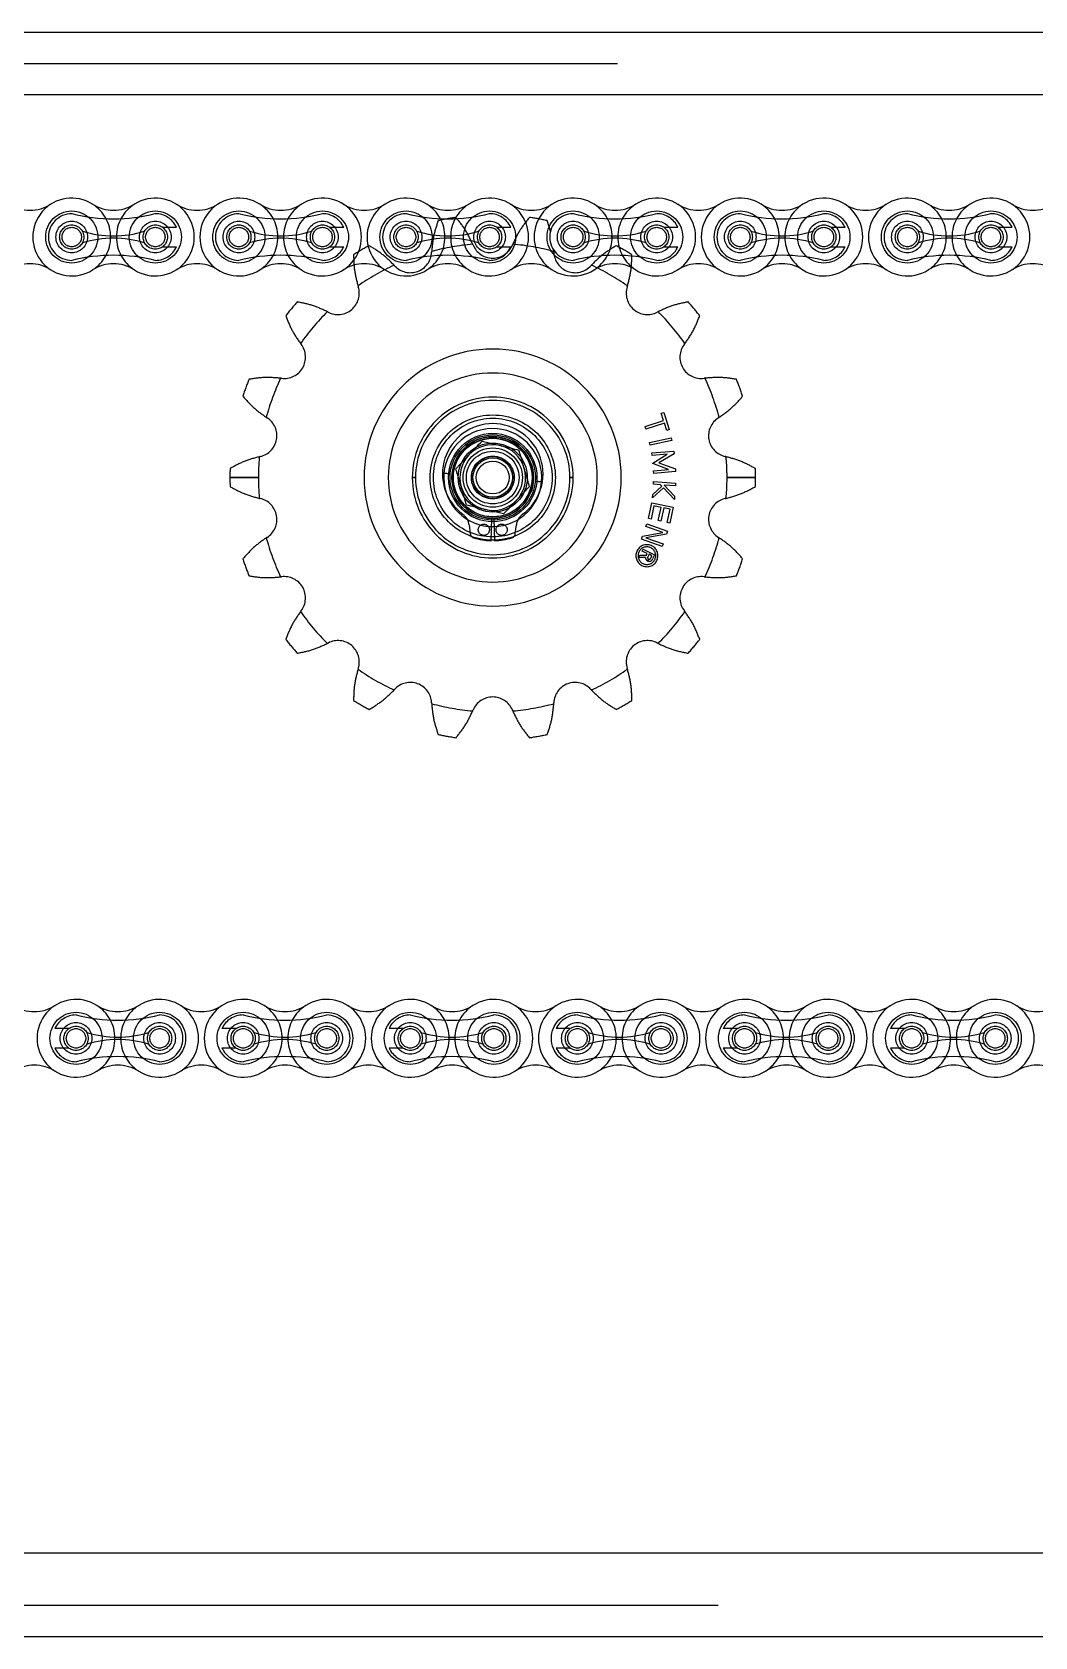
# Model space of a CAD drawing. Header units: metres. Extents: x 0 to 63075, y 0 to 44550.
# Drawn here: x 37321.2 to 37473.6, y 35022.3 to 35266.3 of the extents above; entities that cross this region are included whole.
import ezdxf

# ---------------------------------------------------------------- set-up
doc = ezdxf.new("R2010")
doc.units = ezdxf.units.M
doc.header["$LTSCALE"] = 75
doc.linetypes.add('HIDDEN2', pattern=[4.7625, 3.175, -1.5875])
for name, color, linetype in [('SDM', 7, 'Continuous'), ('SL4', 4, 'Continuous'), ('ST1', 7, 'HIDDEN2')]:
    doc.layers.add(name, color=color, linetype=linetype)

# ---------------------------------------------------------------- blocks, each defined once
blk = doc.blocks.new('A$Cf5e9a517')
at = {"layer": 'SL4'}
for p, q in [((1009.76, 1700.35), (2334.74, 1700.35)), ((2334.74, 1690.83), (1009.76, 1690.83)), ((1227.29, 1638.16), (1230.09, 1637.48)), ((1223.31, 1633.97), (1225.3, 1636.07)), ((1234.53, 1631.27), (1232.54, 1629.17)), ((1230.55, 1627.08), (1227.75, 1627.76)), ((1057.26, 1469.11), (2287.24, 1469.11)), ((2060.75, 1456.35), (1057.26, 1456.35))]:
    blk.add_line(p, q, dxfattribs=at)
for radius in [6, 3, 2.5]:
    blk.add_circle((1228.92, 1632.62), radius, dxfattribs=at)
for start, end in [(76.4384, 136.4384), (16.4384, 76.4384), (136.4384, 196.4384), (316.4384, 16.4384), (196.4384, 256.4384), (256.4384, 316.4384)]:
    blk.add_arc((1228.92, 1632.62), 5, start, end, dxfattribs=at)
for points, knots in [([(1225.3, 1636.07), (1225.34, 1636.12), (1226.02, 1636.82), (1226.67, 1637.51), (1227.29, 1638.16)], [0, 0, 0, 0, 0.070201, 1, 1, 1, 1]), ([(1230.09, 1637.48), (1230.16, 1637.46), (1231.11, 1637.24), (1232.04, 1637.01), (1232.9, 1636.8)], [0, 0, 0, 0, 0.070201, 1, 1, 1, 1]), ([(1233.72, 1634.03), (1233.64, 1634.29), (1233.36, 1635.22), (1233.1, 1636.14), (1232.9, 1636.8)], [0, 0, 0, 0, 0.268634, 1, 1, 1, 1]), ([(1224.12, 1631.21), (1224.05, 1631.46), (1223.77, 1632.39), (1223.5, 1633.31), (1223.31, 1633.97)], [0, 0, 0, 0, 0.268634, 1, 1, 1, 1]), ([(1234.53, 1631.27), (1234.46, 1631.5), (1234.2, 1632.4), (1233.92, 1633.34), (1233.72, 1634.03)], [0, 0, 0, 0, 0.257551, 1, 1, 1, 1]), ([(1224.94, 1628.44), (1224.87, 1628.67), (1224.61, 1629.57), (1224.33, 1630.51), (1224.12, 1631.21)], [0, 0, 0, 0, 0.257551, 1, 1, 1, 1]), ([(1227.75, 1627.76), (1227.68, 1627.78), (1226.73, 1628), (1225.8, 1628.23), (1224.94, 1628.44)], [0, 0, 0, 0, 0.070201, 1, 1, 1, 1]), ([(1232.54, 1629.17), (1232.5, 1629.12), (1231.82, 1628.42), (1231.17, 1627.73), (1230.55, 1627.08)], [0, 0, 0, 0, 0.0702006, 1, 1, 1, 1])]:
    blk.add_open_spline(points, degree=3, knots=knots, dxfattribs=at)
at = {"layer": 'ST1'}
for p, q in [((1009.76, 1695.59), (2334.74, 1695.59)), ((2334.74, 1690.83), (1009.76, 1690.83)), ((1237.73, 1669.91), (1237.2, 1671.69)), ((1178.74, 1670.67), (1180.87, 1670.67)), ((1204.14, 1670.67), (1206.27, 1670.67)), ((1229.54, 1670.67), (1231.67, 1670.67)), ((1254.94, 1670.67), (1257.07, 1670.67)), ((1280.34, 1670.67), (1282.47, 1670.67)), ((1305.74, 1670.67), (1307.87, 1670.67)), ((1178.74, 1667.71), (1180.87, 1667.71)), ((1204.14, 1667.71), (1206.27, 1667.71)), ((1229.54, 1667.71), (1231.67, 1667.71)), ((1238.2, 1667), (1238.14, 1667.38)), ((1254.94, 1667.71), (1257.07, 1667.71)), ((1280.34, 1667.71), (1282.47, 1667.71)), ((1305.74, 1667.71), (1307.87, 1667.71)), ((1254.52, 1642.39), (1254.91, 1642.52)), ((1254.88, 1641.28), (1254.52, 1642.39)), ((1254.91, 1642.52), (1255.75, 1639.92)), ((1252.09, 1640.37), (1254.88, 1641.28)), ((1252.21, 1639.99), (1252.09, 1640.37)), ((1255, 1640.9), (1252.21, 1639.99)), ((1255.36, 1639.79), (1255, 1640.9)), ((1255.75, 1639.92), (1255.36, 1639.79)), ((1252.77, 1637.94), (1256.04, 1638.64)), ((1252.85, 1637.54), (1252.77, 1637.94)), ((1256.12, 1638.24), (1252.85, 1637.54)), ((1256.04, 1638.64), (1256.12, 1638.24)), ((1253.11, 1636.36), (1256.45, 1636.65)), ((1253.15, 1635.96), (1253.11, 1636.36)), ((1255.41, 1636.16), (1253.15, 1635.96)), ((1253.25, 1634.82), (1255.41, 1636.16)), ((1253.25, 1634.77), (1253.25, 1634.82)), ((1256.48, 1636.25), (1254.14, 1634.87)), ((1254.14, 1634.87), (1256.69, 1633.93)), ((1256.45, 1636.65), (1256.48, 1636.25)), ((1193.31, 1632.62), (1188.98, 1632.62)), ((1188.98, 1632.62), (1193.31, 1632.62)), ((1188.98, 1632.62), (1193.31, 1632.62)), ((1193.31, 1632.62), (1188.98, 1632.62)), ((1216.71, 1632.62), (1217.19, 1632.62)), ((1217.19, 1632.62), (1216.71, 1632.62)), ((1217.19, 1632.62), (1216.71, 1632.62)), ((1216.71, 1632.62), (1217.19, 1632.62)), ((1222.47, 1633.18), (1221.5, 1633.27)), ((1221.5, 1633.27), (1222.47, 1633.18)), ((1221.5, 1633.27), (1222.47, 1633.18)), ((1222.47, 1633.18), (1221.5, 1633.27)), ((1240.65, 1632.62), (1241.14, 1632.62)), ((1241.14, 1632.62), (1240.65, 1632.62)), ((1241.14, 1632.62), (1240.65, 1632.62)), ((1240.65, 1632.62), (1241.14, 1632.62)), ((1255.62, 1633.84), (1253.25, 1634.77)), ((1253.36, 1633.64), (1255.62, 1633.84)), ((1253.39, 1633.24), (1253.36, 1633.64)), ((1256.72, 1633.54), (1253.39, 1633.24)), ((1256.69, 1633.93), (1256.72, 1633.54)), ((1268.86, 1632.62), (1264.53, 1632.62)), ((1264.53, 1632.62), (1268.86, 1632.62)), ((1264.53, 1632.62), (1268.86, 1632.62)), ((1268.86, 1632.62), (1264.53, 1632.62)), ((1236.34, 1631.97), (1235.37, 1632.06)), ((1235.37, 1632.06), (1236.34, 1631.97)), ((1235.37, 1632.06), (1236.34, 1631.97)), ((1236.34, 1631.97), (1235.37, 1632.06)), ((1254.86, 1631.07), (1253.19, 1629.55)), ((1253.19, 1629.55), (1253.23, 1630.05)), ((1253.23, 1630.05), (1254.63, 1631.32)), ((1253.34, 1631.6), (1253.37, 1632)), ((1254.44, 1631.52), (1253.34, 1631.6)), ((1253.37, 1632), (1256.71, 1631.75)), ((1254.63, 1631.32), (1254.44, 1631.52)), ((1256.52, 1629.3), (1254.86, 1631.07)), ((1254.98, 1631.48), (1256.56, 1629.8)), ((1256.68, 1631.35), (1254.98, 1631.48)), ((1256.71, 1631.75), (1256.68, 1631.35)), ((1252.58, 1626.4), (1253.08, 1628.8)), ((1253.4, 1628.33), (1252.98, 1626.31)), ((1253.08, 1628.8), (1256.36, 1628.12)), ((1254.5, 1628.09), (1253.4, 1628.33)), ((1254.08, 1626.08), (1254.5, 1628.09)), ((1254.9, 1628.01), (1254.48, 1626)), ((1255.87, 1627.81), (1254.9, 1628.01)), ((1255.45, 1625.79), (1255.87, 1627.81)), ((1256.36, 1628.12), (1255.85, 1625.71)), ((1256.56, 1629.8), (1256.52, 1629.3)), ((1225.32, 1625.42), (1225.5, 1624.09)), ((1228.67, 1623.02), (1228.76, 1626.42)), ((1229.08, 1626.42), (1229.17, 1623.02)), ((1232.34, 1624.09), (1232.52, 1625.42)), ((1252.21, 1625.2), (1252.35, 1625.58)), ((1254.75, 1624.29), (1252.21, 1625.2)), ((1252.35, 1625.58), (1255.5, 1624.45)), ((1252.98, 1626.31), (1252.58, 1626.4)), ((1254.48, 1626), (1254.08, 1626.08)), ((1255.85, 1625.71), (1255.45, 1625.79)), ((1251.52, 1623.26), (1251.67, 1623.69)), ((1254.67, 1622.14), (1251.52, 1623.26)), ((1251.67, 1623.69), (1254.75, 1624.29)), ((1255.34, 1624.01), (1252.2, 1623.45)), ((1252.2, 1623.45), (1254.81, 1622.52)), ((1255.5, 1624.45), (1255.34, 1624.01)), ((1251.12, 1620.45), (1251.29, 1620.81)), ((1252.15, 1620.47), (1251.12, 1620.45)), ((1251.29, 1620.81), (1252.27, 1620.83)), ((1251.62, 1621.43), (1251.76, 1621.73)), ((1252.38, 1621.07), (1251.62, 1621.43)), ((1251.76, 1621.73), (1253.53, 1620.89)), ((1252.27, 1620.83), (1252.38, 1621.07)), ((1252.6, 1620.23), (1252.46, 1619.94)), ((1252.47, 1619.94), (1252.6, 1620.22)), ((1252.67, 1620.95), (1252.48, 1620.55)), ((1253.12, 1620.74), (1252.67, 1620.95)), ((1252.93, 1620.35), (1253.12, 1620.74)), ((1253.53, 1620.89), (1253.22, 1620.24)), ((1254.81, 1622.52), (1254.67, 1622.14)), ((1164.48, 1548.83), (1162.36, 1548.83)), ((1189.88, 1548.83), (1187.76, 1548.83)), ((1215.28, 1548.83), (1213.16, 1548.83)), ((1240.68, 1548.83), (1238.56, 1548.83)), ((1266.08, 1548.83), (1263.96, 1548.83)), ((1291.48, 1548.83), (1289.36, 1548.83)), ((1164.48, 1545.88), (1162.36, 1545.88)), ((1189.88, 1545.88), (1187.76, 1545.88)), ((1215.28, 1545.88), (1213.16, 1545.88)), ((1240.68, 1545.88), (1238.56, 1545.88)), ((1266.08, 1545.88), (1263.96, 1545.88)), ((1291.48, 1545.88), (1289.36, 1545.88)), ((1009.76, 1469.11), (2334.74, 1469.11)), ((2334.74, 1461.11), (1009.76, 1461.11))]:
    blk.add_line(p, q, dxfattribs=at)
for centre, radius in [((1164.94, 1669.19), 3.96), ((1164.94, 1669.19), 2.4), ((1177.64, 1669.19), 3.96), ((1177.64, 1669.19), 2.4), ((1190.34, 1669.19), 3.96), ((1190.34, 1669.19), 2.4), ((1203.04, 1669.19), 3.96), ((1203.04, 1669.19), 2.4), ((1215.74, 1669.19), 3.96), ((1215.74, 1669.19), 2.4), ((1228.44, 1669.19), 3.96), ((1228.44, 1669.19), 2.4), ((1241.14, 1669.19), 3.96), ((1241.14, 1669.19), 2.4), ((1253.84, 1669.19), 3.96), ((1253.84, 1669.19), 2.4), ((1266.54, 1669.19), 3.96), ((1266.54, 1669.19), 2.4), ((1279.24, 1669.19), 3.96), ((1279.24, 1669.19), 2.4), ((1291.94, 1669.19), 3.96), ((1291.94, 1669.19), 2.4), ((1304.64, 1669.19), 3.96), ((1304.64, 1669.19), 2.4), ((1164.94, 1669.19), 1.84), ((1164.94, 1669.19), 1.48), ((1177.64, 1669.19), 1.84), ((1177.64, 1669.19), 1.48), ((1190.34, 1669.19), 1.84), ((1190.34, 1669.19), 1.48), ((1203.04, 1669.19), 1.84), ((1203.04, 1669.19), 1.48), ((1215.74, 1669.19), 1.84), ((1215.74, 1669.19), 1.48), ((1228.44, 1669.19), 1.84), ((1228.44, 1669.19), 1.48), ((1241.14, 1669.19), 1.84), ((1241.14, 1669.19), 1.48), ((1253.84, 1669.19), 1.84), ((1253.84, 1669.19), 1.48), ((1266.54, 1669.19), 1.84), ((1266.54, 1669.19), 1.48), ((1279.24, 1669.19), 1.84), ((1279.24, 1669.19), 1.48), ((1291.94, 1669.19), 1.84), ((1291.94, 1669.19), 1.48), ((1304.64, 1669.19), 1.84), ((1304.64, 1669.19), 1.48), ((1228.92, 1632.62), 9.52), ((1228.92, 1632.62), 9.02), ((1228.92, 1632.62), 6.72), ((1228.92, 1632.62), 6.72), ((1228.92, 1632.62), 6.48), ((1228.92, 1632.62), 6.2), ((1228.92, 1632.62), 5.97), ((1228.92, 1632.62), 5.25), ((1228.92, 1632.62), 5.25), ((1228.92, 1632.62), 4.5), ((1228.92, 1632.62), 4), ((1228.92, 1632.62), 3.25), ((1228.92, 1632.62), 3.25), ((1228.92, 1632.62), 3.2), ((1227.57, 1624.68), 0.85), ((1230.27, 1624.68), 0.85), ((1165.59, 1547.36), 3.96), ((1165.59, 1547.36), 2.4), ((1178.29, 1547.36), 3.96), ((1178.29, 1547.36), 2.4), ((1190.99, 1547.36), 3.96), ((1190.99, 1547.36), 2.4), ((1203.69, 1547.36), 3.96), ((1203.69, 1547.36), 2.4), ((1216.39, 1547.36), 3.96), ((1216.39, 1547.36), 2.4), ((1229.09, 1547.36), 3.96), ((1229.09, 1547.36), 2.4), ((1241.79, 1547.36), 3.96), ((1241.79, 1547.36), 2.4), ((1254.49, 1547.36), 3.96), ((1254.49, 1547.36), 2.4), ((1267.19, 1547.36), 3.96), ((1267.19, 1547.36), 2.4), ((1279.89, 1547.36), 3.96), ((1279.89, 1547.36), 2.4), ((1292.59, 1547.36), 3.96), ((1292.59, 1547.36), 2.4), ((1305.29, 1547.36), 3.96), ((1305.29, 1547.36), 2.4), ((1165.59, 1547.36), 1.84), ((1165.59, 1547.36), 1.48), ((1178.29, 1547.36), 1.84), ((1178.29, 1547.36), 1.48), ((1190.99, 1547.36), 1.84), ((1190.99, 1547.36), 1.48), ((1203.69, 1547.36), 1.84), ((1203.69, 1547.36), 1.48), ((1216.39, 1547.36), 1.84), ((1216.39, 1547.36), 1.48), ((1229.09, 1547.36), 1.84), ((1229.09, 1547.36), 1.48), ((1241.79, 1547.36), 1.84), ((1241.79, 1547.36), 1.48), ((1254.49, 1547.36), 1.84), ((1254.49, 1547.36), 1.48), ((1267.19, 1547.36), 1.84), ((1267.19, 1547.36), 1.48), ((1279.89, 1547.36), 1.84), ((1279.89, 1547.36), 1.48), ((1292.59, 1547.36), 1.84), ((1292.59, 1547.36), 1.48), ((1305.29, 1547.36), 1.84), ((1305.29, 1547.36), 1.48)]:
    blk.add_circle(centre, radius, dxfattribs=at)
for centre, radius, start, end in [((1158.59, 1679.18), 5.92, 237.5667, 302.4333), ((1164.94, 1669.19), 5.92, 57.5667, 302.4333), ((1171.29, 1679.18), 5.92, 237.5667, 302.4333), ((1164.94, 1669.19), 5.92, 302.4333, 57.5667), ((1177.64, 1669.19), 5.92, 122.4333, 237.5667), ((1177.64, 1669.19), 5.92, 237.5667, 122.4333), ((1183.99, 1679.18), 5.92, 237.5667, 302.4333), ((1190.34, 1669.19), 5.92, 57.5667, 302.4333), ((1196.69, 1679.18), 5.92, 237.5667, 302.4333), ((1190.34, 1669.19), 5.92, 302.4333, 57.5667), ((1203.04, 1669.19), 5.92, 122.4333, 237.5667), ((1203.04, 1669.19), 5.92, 237.5667, 122.4333), ((1209.39, 1679.18), 5.92, 237.5667, 302.4333), ((1215.74, 1669.19), 5.92, 57.5667, 302.4333), ((1222.09, 1679.18), 5.92, 237.5667, 302.4333), ((1215.74, 1669.19), 5.92, 302.4333, 57.5667), ((1228.44, 1669.19), 5.92, 122.4333, 237.5667), ((1228.44, 1669.19), 5.92, 237.5667, 122.4333), ((1234.79, 1679.18), 5.92, 237.5667, 302.4333), ((1241.14, 1669.19), 5.92, 57.5667, 302.4333), ((1247.49, 1679.18), 5.92, 237.5667, 302.4333), ((1241.14, 1669.19), 5.92, 302.4333, 57.5667), ((1253.84, 1669.19), 5.92, 122.4333, 237.5667), ((1253.84, 1669.19), 5.92, 237.5667, 122.4333), ((1260.19, 1679.18), 5.92, 237.5667, 302.4333), ((1266.54, 1669.19), 5.92, 57.5667, 302.4333), ((1272.89, 1679.18), 5.92, 237.5667, 302.4333), ((1266.54, 1669.19), 5.92, 302.4333, 57.5667), ((1279.24, 1669.19), 5.92, 122.4333, 237.5667), ((1279.24, 1669.19), 5.92, 237.5667, 122.4333), ((1285.59, 1679.18), 5.92, 237.5667, 302.4333), ((1291.94, 1669.19), 5.92, 57.5667, 302.4333), ((1298.29, 1679.18), 5.92, 237.5667, 302.4333), ((1291.94, 1669.19), 5.92, 302.4333, 57.5667), ((1304.64, 1669.19), 5.92, 122.4333, 237.5667), ((1304.64, 1669.19), 5.92, 237.5667, 122.4333), ((1310.99, 1679.18), 5.92, 237.5667, 302.4333), ((1164.94, 1669.19), 3.55, 90, 270), ((1171.29, 1698.29), 26.32, 256.0401, 283.9599), ((1177.64, 1669.19), 3.55, 24.5534, 90), ((1190.34, 1669.19), 3.55, 90, 270), ((1196.69, 1698.29), 26.32, 256.0401, 283.9599), ((1203.04, 1669.19), 3.55, 24.5534, 90), ((1215.74, 1669.19), 3.55, 90, 270), ((1222.09, 1698.29), 26.32, 256.0401, 283.9599), ((1228.92, 1632.62), 39.94, 98.032, 101.968), ((1228.44, 1669.19), 3.55, 24.5534, 90), ((1228.92, 1632.62), 39.94, 78.032, 81.968), ((1241.14, 1669.19), 3.55, 90, 270), ((1247.49, 1698.29), 26.32, 256.0401, 283.9599), ((1253.84, 1669.19), 3.55, 24.5534, 90), ((1266.54, 1669.19), 3.55, 90, 270), ((1272.89, 1698.29), 26.32, 256.0401, 283.9599), ((1279.24, 1669.19), 3.55, 24.5534, 90), ((1291.94, 1669.19), 3.55, 90, 270), ((1298.29, 1698.29), 26.32, 256.0401, 283.9599), ((1304.64, 1669.19), 3.55, 24.5534, 90), ((1171.29, 1685.54), 16.17, 252.993, 287.007), ((1171.29, 1652.84), 16.17, 72.993, 107.007), ((1196.69, 1685.54), 16.17, 252.993, 287.007), ((1196.69, 1652.84), 16.17, 72.993, 107.007), ((1222.09, 1685.54), 16.17, 252.993, 287.007), ((1222.09, 1652.84), 16.17, 72.993, 107.007), ((1247.49, 1685.54), 16.17, 252.993, 287.007), ((1247.49, 1652.84), 16.17, 72.993, 107.007), ((1272.89, 1685.54), 16.17, 252.993, 287.007), ((1272.89, 1652.84), 16.17, 72.993, 107.007), ((1298.29, 1685.54), 16.17, 252.993, 287.007), ((1298.29, 1652.84), 16.17, 72.993, 107.007), ((1177.64, 1669.19), 3.55, 270, 335.4466), ((1203.04, 1669.19), 3.55, 270, 335.4466), ((1228.92, 1632.62), 39.94, 118.032, 121.968), ((1216.4, 1667.01), 3.24, 222.5, 357.5), ((1228.92, 1632.62), 35.61, 94.9007, 105.0993), ((1228.92, 1632.62), 35.61, 94.9007, 105.0993), ((1228.92, 1632.62), 35.61, 94.9007, 105.0993), ((1228.92, 1632.62), 35.61, 94.9007, 105.0993), ((1235.01, 1666.2), 15.39, 177.0177, 177.5), ((1211.71, 1662.09), 15.39, 22.5, 22.9823), ((1228.92, 1669.22), 3.24, 202.5, 337.5), ((1228.44, 1669.19), 3.55, 270, 335.4466), ((1246.13, 1662.09), 15.39, 157.0177, 157.5), ((1228.92, 1632.62), 35.61, 74.9007, 85.0993), ((1228.92, 1632.62), 35.61, 74.9007, 85.0993), ((1228.92, 1632.62), 35.61, 74.9007, 85.0993), ((1228.92, 1632.62), 35.61, 74.9007, 85.0993), ((1222.83, 1666.2), 15.39, 2.5, 2.9823), ((1241.44, 1667.01), 3.24, 182.5, 317.5), ((1228.92, 1632.62), 39.94, 58.032, 61.968), ((1253.84, 1669.19), 3.55, 270, 335.4466), ((1279.24, 1669.19), 3.55, 270, 335.4466), ((1304.64, 1669.19), 3.55, 270, 335.4466), ((1158.59, 1659.2), 5.92, 57.5667, 122.4333), ((1171.29, 1640.09), 26.32, 76.0401, 103.9599), ((1171.29, 1659.2), 5.92, 57.5667, 122.4333), ((1183.99, 1659.2), 5.92, 57.5667, 122.4333), ((1196.69, 1640.09), 26.32, 76.0401, 103.9599), ((1196.69, 1659.2), 5.92, 57.5667, 122.4333), ((1209.39, 1659.2), 5.92, 57.5667, 122.4333), ((1228.92, 1632.62), 35.61, 114.9007, 125.0993), ((1228.92, 1632.62), 35.61, 114.9007, 125.0993), ((1228.92, 1632.62), 35.61, 114.9007, 125.0993), ((1228.92, 1632.62), 35.61, 114.9007, 125.0993), ((1202.67, 1654.42), 15.39, 42.5, 42.9823), ((1222.09, 1640.09), 26.32, 76.0401, 103.9599), ((1222.09, 1659.2), 5.92, 57.5667, 122.4333), ((1234.79, 1659.2), 5.92, 57.5667, 122.4333), ((1247.49, 1640.09), 26.32, 76.0401, 103.9599), ((1255.17, 1654.42), 15.39, 137.0177, 137.5), ((1228.92, 1632.62), 35.61, 54.9007, 65.0993), ((1228.92, 1632.62), 35.61, 54.9007, 65.0993), ((1228.92, 1632.62), 35.61, 54.9007, 65.0993), ((1228.92, 1632.62), 35.61, 54.9007, 65.0993), ((1247.49, 1659.2), 5.92, 57.5667, 122.4333), ((1260.19, 1659.2), 5.92, 57.5667, 122.4333), ((1272.89, 1640.09), 26.32, 76.0401, 103.9599), ((1272.89, 1659.2), 5.92, 57.5667, 122.4333), ((1285.59, 1659.2), 5.92, 57.5667, 122.4333), ((1298.29, 1640.09), 26.32, 76.0401, 103.9599), ((1298.29, 1659.2), 5.92, 57.5667, 122.4333), ((1310.99, 1659.2), 5.92, 57.5667, 122.4333), ((1223.16, 1666.26), 15.39, 197.0177, 197.5), ((1234.68, 1666.26), 15.39, 342.5, 342.9823), ((1228.92, 1632.62), 39.94, 138.032, 141.968), ((1205.4, 1660.65), 3.24, 242.5, 17.5), ((1252.44, 1660.65), 3.24, 162.5, 297.5), ((1228.92, 1632.62), 39.94, 38.032, 41.968), ((1228.92, 1632.62), 35.61, 134.9007, 145.0993), ((1228.92, 1632.62), 35.61, 134.9007, 145.0993), ((1228.92, 1632.62), 35.61, 134.9007, 145.0993), ((1228.92, 1632.62), 35.61, 134.9007, 145.0993), ((1196.79, 1644.13), 15.39, 62.5, 62.9823), ((1261.05, 1644.13), 15.39, 117.0177, 117.5), ((1228.92, 1632.62), 35.61, 34.9007, 45.0993), ((1228.92, 1632.62), 35.61, 34.9007, 45.0993), ((1228.92, 1632.62), 35.61, 34.9007, 45.0993), ((1228.92, 1632.62), 35.61, 34.9007, 45.0993), ((1197.23, 1650.92), 3.24, 262.5, 37.5), ((1212, 1662.26), 15.39, 217.0177, 217.5), ((1228.92, 1632.62), 19.54, 0, 180), ((1260.61, 1650.92), 3.24, 142.5, 277.5), ((1245.84, 1662.26), 15.39, 322.5, 322.9823), ((1228.92, 1632.62), 39.94, 158.032, 161.968), ((1228.92, 1632.62), 35.61, 154.9007, 165.0993), ((1228.92, 1632.62), 35.61, 154.9007, 165.0993), ((1228.92, 1632.62), 35.61, 154.9007, 165.0993), ((1228.92, 1632.62), 35.61, 154.9007, 165.0993), ((1194.79, 1632.45), 15.39, 82.5, 82.9823), ((1228.92, 1632.62), 15.88, 0, 180), ((1263.05, 1632.45), 15.39, 97.0177, 97.5), ((1228.92, 1632.62), 35.61, 14.9007, 25.0993), ((1228.92, 1632.62), 35.61, 14.9007, 25.0993), ((1228.92, 1632.62), 35.61, 14.9007, 25.0993), ((1228.92, 1632.62), 35.61, 14.9007, 25.0993), ((1228.92, 1632.62), 39.94, 18.032, 21.968), ((1228.92, 1632.62), 12.22, 0, 180), ((1228.92, 1632.62), 11.73, 0, 180), ((1228.92, 1632.62), 11.73, 0, 180), ((1228.92, 1632.62), 11.73, 0, 180), ((1228.92, 1632.62), 11.73, 0, 180), ((1192.88, 1638.98), 3.24, 282.5, 57.5), ((1202.89, 1654.69), 15.39, 237.0177, 237.5), ((1228.92, 1633.18), 7.64, 306.5065, 233.4935), ((1228.92, 1632.62), 7.45, 355, 175), ((1228.92, 1632.62), 7.45, 355, 175), ((1228.92, 1632.62), 7.45, 355, 175), ((1228.92, 1632.62), 7.45, 355, 175), ((1264.96, 1638.98), 3.24, 122.5, 257.5), ((1254.95, 1654.69), 15.39, 302.5, 302.9823), ((1228.92, 1632.62), 6.2, 271.4922, 268.5078), ((1228.92, 1632.62), 35.61, 174.9007, 180), ((1228.92, 1632.62), 35.61, 174.9007, 180), ((1228.92, 1632.62), 35.61, 174.9007, 180), ((1228.92, 1632.62), 35.61, 174.9007, 180), ((1196.91, 1620.79), 15.39, 102.5, 102.9823), ((1260.93, 1620.79), 15.39, 77.0177, 77.5), ((1228.92, 1632.62), 35.61, 0, 5.0993), ((1228.92, 1632.62), 35.61, 0, 5.0993), ((1228.92, 1632.62), 35.61, 0, 5.0993), ((1228.92, 1632.62), 35.61, 0, 5.0993), ((1228.92, 1632.62), 39.94, 178.032, 180), ((1228.92, 1632.62), 39.94, 180, 181.968), ((1228.92, 1632.62), 35.61, 180, 185.0993), ((1228.92, 1632.62), 35.61, 180, 185.0993), ((1228.92, 1632.62), 35.61, 180, 185.0993), ((1228.92, 1632.62), 35.61, 180, 185.0993), ((1228.92, 1632.62), 19.54, 180, 0), ((1228.92, 1632.62), 15.88, 180, 0), ((1228.92, 1632.62), 12.22, 180, 0), ((1228.92, 1632.62), 11.73, 180, 0), ((1228.92, 1632.62), 11.73, 180, 0), ((1228.92, 1632.62), 11.73, 180, 0), ((1228.92, 1632.62), 11.73, 180, 0), ((1228.92, 1632.62), 7.45, 175, 355), ((1228.92, 1632.62), 7.45, 175, 355), ((1228.92, 1632.62), 7.45, 175, 355), ((1228.92, 1632.62), 7.45, 175, 355), ((1228.92, 1632.62), 35.61, 354.9007, 0), ((1228.92, 1632.62), 35.61, 354.9007, 0), ((1228.92, 1632.62), 35.61, 354.9007, 0), ((1228.92, 1632.62), 35.61, 354.9007, 0), ((1228.92, 1632.62), 39.94, 0, 1.968), ((1228.92, 1632.62), 39.94, 358.032, 0), ((1196.91, 1644.45), 15.39, 257.0177, 257.5), ((1192.88, 1626.26), 3.24, 302.5, 77.5), ((1264.96, 1626.26), 3.24, 102.5, 237.5), ((1260.93, 1644.45), 15.39, 282.5, 282.9823), ((1222.95, 1625.11), 2.4, 7.5, 53.4935), ((1234.89, 1625.11), 2.4, 126.5065, 172.5), ((1202.89, 1610.55), 15.39, 122.5, 122.9823), ((1228.92, 1632.62), 35.61, 194.9007, 205.0993), ((1228.92, 1632.62), 35.61, 194.9007, 205.0993), ((1228.92, 1632.62), 35.61, 194.9007, 205.0993), ((1228.92, 1632.62), 35.61, 194.9007, 205.0993), ((1226.24, 1624.18), 0.75, 187.5, 252.3902), ((1228.92, 1632.62), 9.6, 252.3902, 268.5078), ((1228.92, 1632.62), 9.6, 271.4922, 287.6098), ((1231.6, 1624.18), 0.75, 287.6098, 352.5), ((1228.92, 1632.62), 35.61, 334.9007, 345.0993), ((1228.92, 1632.62), 35.61, 334.9007, 345.0993), ((1228.92, 1632.62), 35.61, 334.9007, 345.0993), ((1228.92, 1632.62), 35.61, 334.9007, 345.0993), ((1254.95, 1610.55), 15.39, 57.0177, 57.5), ((1228.92, 1632.62), 39.94, 198.032, 201.968), ((1252.35, 1620.74), 1.67, 90, 270), ((1252.35, 1620.74), 1.34, 90, 270), ((1252.7, 1620.44), 0.558, 177.3805, 244.2298), ((1252.35, 1620.74), 1.67, 270, 90), ((1252.35, 1620.74), 1.34, 270, 90), ((1252.7, 1620.44), 0.245, 154.6955, 243.6423), ((1252.7, 1620.44), 0.558, 245.1257, 338.0745), ((1252.7, 1620.44), 0.245, 245.6968, 336.0266), ((1228.92, 1632.62), 39.94, 338.032, 341.968), ((1194.79, 1632.79), 15.39, 277.0177, 277.5), ((1197.23, 1614.32), 3.24, 322.5, 97.5), ((1260.61, 1614.32), 3.24, 82.5, 217.5), ((1263.05, 1632.79), 15.39, 262.5, 262.9823), ((1212, 1602.98), 15.39, 142.5, 142.9823), ((1228.92, 1632.62), 35.61, 214.9007, 225.0993), ((1228.92, 1632.62), 35.61, 214.9007, 225.0993), ((1228.92, 1632.62), 35.61, 214.9007, 225.0993), ((1228.92, 1632.62), 35.61, 214.9007, 225.0993), ((1228.92, 1632.62), 35.61, 314.9007, 325.0993), ((1228.92, 1632.62), 35.61, 314.9007, 325.0993), ((1228.92, 1632.62), 35.61, 314.9007, 325.0993), ((1228.92, 1632.62), 35.61, 314.9007, 325.0993), ((1245.84, 1602.98), 15.39, 37.0177, 37.5), ((1228.92, 1632.62), 39.94, 218.032, 221.968), ((1228.92, 1632.62), 39.94, 318.032, 321.968), ((1196.79, 1621.11), 15.39, 297.0177, 297.5), ((1205.4, 1604.59), 3.24, 342.5, 117.5), ((1252.44, 1604.59), 3.24, 62.5, 197.5), ((1261.05, 1621.11), 15.39, 242.5, 242.9823), ((1223.16, 1598.98), 15.39, 162.5, 162.9823), ((1228.92, 1632.62), 35.61, 234.9007, 245.0993), ((1228.92, 1632.62), 35.61, 234.9007, 245.0993), ((1228.92, 1632.62), 35.61, 234.9007, 245.0993), ((1228.92, 1632.62), 35.61, 234.9007, 245.0993), ((1228.92, 1632.62), 35.61, 294.9007, 305.0993), ((1228.92, 1632.62), 35.61, 294.9007, 305.0993), ((1228.92, 1632.62), 35.61, 294.9007, 305.0993), ((1228.92, 1632.62), 35.61, 294.9007, 305.0993), ((1234.68, 1598.98), 15.39, 17.0177, 17.5), ((1216.4, 1598.23), 3.24, 2.5, 137.5), ((1241.44, 1598.23), 3.24, 42.5, 177.5), ((1228.92, 1632.62), 39.94, 238.032, 241.968), ((1202.67, 1610.82), 15.39, 317.0177, 317.5), ((1235.01, 1599.04), 15.39, 182.5, 182.9823), ((1228.92, 1632.62), 35.61, 254.9007, 265.0993), ((1228.92, 1632.62), 35.61, 254.9007, 265.0993), ((1228.92, 1632.62), 35.61, 254.9007, 265.0993), ((1228.92, 1632.62), 35.61, 254.9007, 265.0993), ((1228.92, 1596.02), 3.24, 22.5, 157.5), ((1228.92, 1632.62), 35.61, 274.9007, 285.0993), ((1228.92, 1632.62), 35.61, 274.9007, 285.0993), ((1228.92, 1632.62), 35.61, 274.9007, 285.0993), ((1228.92, 1632.62), 35.61, 274.9007, 285.0993), ((1222.83, 1599.04), 15.39, 357.0177, 357.5), ((1255.17, 1610.82), 15.39, 222.5, 222.9823), ((1228.92, 1632.62), 39.94, 298.032, 301.968), ((1211.71, 1603.15), 15.39, 337.0177, 337.5), ((1246.13, 1603.15), 15.39, 202.5, 202.9823), ((1228.92, 1632.62), 39.94, 258.032, 261.968), ((1228.92, 1632.62), 39.94, 278.032, 281.968), ((1159.24, 1557.35), 5.92, 237.5667, 302.4333), ((1165.59, 1547.36), 5.92, 57.5667, 302.4333), ((1171.94, 1557.35), 5.92, 237.5667, 302.4333), ((1165.59, 1547.36), 5.92, 302.4333, 57.5667), ((1178.29, 1547.36), 5.92, 122.4333, 237.5667), ((1178.29, 1547.36), 5.92, 237.5667, 122.4333), ((1184.64, 1557.35), 5.92, 237.5667, 302.4333), ((1190.99, 1547.36), 5.92, 57.5667, 302.4333), ((1197.34, 1557.35), 5.92, 237.5667, 302.4333), ((1190.99, 1547.36), 5.92, 302.4333, 57.5667), ((1203.69, 1547.36), 5.92, 122.4333, 237.5667), ((1203.69, 1547.36), 5.92, 237.5667, 122.4333), ((1210.04, 1557.35), 5.92, 237.5667, 302.4333), ((1216.39, 1547.36), 5.92, 57.5667, 302.4333), ((1222.74, 1557.35), 5.92, 237.5667, 302.4333), ((1216.39, 1547.36), 5.92, 302.4333, 57.5667), ((1229.09, 1547.36), 5.92, 122.4333, 237.5667), ((1229.09, 1547.36), 5.92, 237.5667, 122.4333), ((1235.44, 1557.35), 5.92, 237.5667, 302.4333), ((1241.79, 1547.36), 5.92, 57.5667, 302.4333), ((1248.14, 1557.35), 5.92, 237.5667, 302.4333), ((1241.79, 1547.36), 5.92, 302.4333, 57.5667), ((1254.49, 1547.36), 5.92, 122.4333, 237.5667), ((1254.49, 1547.36), 5.92, 237.5667, 122.4333), ((1260.84, 1557.35), 5.92, 237.5667, 302.4333), ((1267.19, 1547.36), 5.92, 57.5667, 302.4333), ((1273.54, 1557.35), 5.92, 237.5667, 302.4333), ((1267.19, 1547.36), 5.92, 302.4333, 57.5667), ((1279.89, 1547.36), 5.92, 122.4333, 237.5667), ((1279.89, 1547.36), 5.92, 237.5667, 122.4333), ((1286.24, 1557.35), 5.92, 237.5667, 302.4333), ((1292.59, 1547.36), 5.92, 57.5667, 302.4333), ((1298.94, 1557.35), 5.92, 237.5667, 302.4333), ((1292.59, 1547.36), 5.92, 302.4333, 57.5667), ((1305.29, 1547.36), 5.92, 122.4333, 237.5667), ((1305.29, 1547.36), 5.92, 237.5667, 122.4333), ((1311.64, 1557.35), 5.92, 237.5667, 302.4333), ((1165.59, 1547.36), 3.55, 90, 155.4466), ((1171.94, 1576.45), 26.32, 256.0401, 283.9599), ((1178.29, 1547.36), 3.55, 270, 90), ((1190.99, 1547.36), 3.55, 90, 155.4466), ((1197.34, 1576.45), 26.32, 256.0401, 283.9599), ((1203.69, 1547.36), 3.55, 270, 90), ((1216.39, 1547.36), 3.55, 90, 155.4466), ((1222.74, 1576.45), 26.32, 256.0401, 283.9599), ((1229.09, 1547.36), 3.55, 270, 90), ((1241.79, 1547.36), 3.55, 90, 155.4466), ((1248.14, 1576.45), 26.32, 256.0401, 283.9599), ((1254.49, 1547.36), 3.55, 270, 90), ((1267.19, 1547.36), 3.55, 90, 155.4466), ((1273.54, 1576.45), 26.32, 256.0401, 283.9599), ((1279.89, 1547.36), 3.55, 270, 90), ((1292.59, 1547.36), 3.55, 90, 155.4466), ((1298.94, 1576.45), 26.32, 256.0401, 283.9599), ((1305.29, 1547.36), 3.55, 270, 90), ((1171.94, 1563.71), 16.17, 252.993, 287.007), ((1171.94, 1531), 16.17, 72.993, 107.007), ((1197.34, 1563.71), 16.17, 252.993, 287.007), ((1197.34, 1531), 16.17, 72.993, 107.007), ((1222.74, 1563.71), 16.17, 252.993, 287.007), ((1222.74, 1531), 16.17, 72.993, 107.007), ((1248.14, 1563.71), 16.17, 252.993, 287.007), ((1248.14, 1531), 16.17, 72.993, 107.007), ((1273.54, 1563.71), 16.17, 252.993, 287.007), ((1273.54, 1531), 16.17, 72.993, 107.007), ((1298.94, 1563.71), 16.17, 252.993, 287.007), ((1298.94, 1531), 16.17, 72.993, 107.007), ((1165.59, 1547.36), 3.55, 204.5534, 270), ((1171.94, 1518.26), 26.32, 76.0401, 103.9599), ((1190.99, 1547.36), 3.55, 204.5534, 270), ((1197.34, 1518.26), 26.32, 76.0401, 103.9599), ((1216.39, 1547.36), 3.55, 204.5534, 270), ((1222.74, 1518.26), 26.32, 76.0401, 103.9599), ((1241.79, 1547.36), 3.55, 204.5534, 270), ((1248.14, 1518.26), 26.32, 76.0401, 103.9599), ((1267.19, 1547.36), 3.55, 204.5534, 270), ((1273.54, 1518.26), 26.32, 76.0401, 103.9599), ((1292.59, 1547.36), 3.55, 204.5534, 270), ((1298.94, 1518.26), 26.32, 76.0401, 103.9599), ((1159.24, 1537.36), 5.92, 57.5667, 122.4333), ((1171.94, 1537.36), 5.92, 57.5667, 122.4333), ((1184.64, 1537.36), 5.92, 57.5667, 122.4333), ((1197.34, 1537.36), 5.92, 57.5667, 122.4333), ((1210.04, 1537.36), 5.92, 57.5667, 122.4333), ((1222.74, 1537.36), 5.92, 57.5667, 122.4333), ((1235.44, 1537.36), 5.92, 57.5667, 122.4333), ((1248.14, 1537.36), 5.92, 57.5667, 122.4333), ((1260.84, 1537.36), 5.92, 57.5667, 122.4333), ((1273.54, 1537.36), 5.92, 57.5667, 122.4333), ((1286.24, 1537.36), 5.92, 57.5667, 122.4333), ((1298.94, 1537.36), 5.92, 57.5667, 122.4333), ((1311.64, 1537.36), 5.92, 57.5667, 122.4333)]:
    blk.add_arc(centre, radius, start, end, dxfattribs=at)
for points, knots in [([(1220.64, 1671.69), (1220.38, 1670.94), (1219.87, 1669.44), (1219.72, 1667.81), (1219.64, 1667)], [0, 0, 0, 0, 0.500133, 1, 1, 1, 1]), ([(1225.88, 1668.1), (1225.53, 1668.84), (1224.83, 1670.32), (1223.84, 1671.55), (1223.34, 1672.17)], [0, 0, 0, 0, 0.499419, 1, 1, 1, 1]), ([(1234.5, 1672.17), (1234.01, 1671.55), (1233.01, 1670.32), (1232.31, 1668.84), (1231.96, 1668.1)], [0, 0, 0, 0, 0.500261, 1, 1, 1, 1]), ([(1213.93, 1664.92), (1213.35, 1665.49), (1212.18, 1666.64), (1210.83, 1667.46), (1210.15, 1667.87)], [0, 0, 0, 0, 0.499479, 1, 1, 1, 1]), ([(1247.69, 1667.87), (1247.01, 1667.46), (1245.66, 1666.64), (1244.49, 1665.49), (1243.91, 1664.92)], [0, 0, 0, 0, 0.500514, 1, 1, 1, 1]), ([(1207.77, 1666.5), (1207.79, 1665.71), (1207.82, 1664.13), (1208.24, 1662.54), (1208.45, 1661.75)], [0, 0, 0, 0, 0.500372, 1, 1, 1, 1]), ([(1249.39, 1661.75), (1249.6, 1662.54), (1250.02, 1664.13), (1250.05, 1665.71), (1250.07, 1666.5)], [0, 0, 0, 0, 0.499427, 1, 1, 1, 1]), ([(1203.79, 1657.84), (1203.04, 1658.18), (1201.55, 1658.87), (1200, 1659.17), (1199.22, 1659.33)], [0, 0, 0, 0, 0.499464, 1, 1, 1, 1]), ([(1258.62, 1659.33), (1257.84, 1659.17), (1256.29, 1658.87), (1254.8, 1658.18), (1254.05, 1657.84)], [0, 0, 0, 0, 0.500529, 1, 1, 1, 1]), ([(1197.46, 1657.23), (1197.75, 1656.49), (1198.32, 1655.01), (1199.25, 1653.67), (1199.72, 1652.99)], [0, 0, 0, 0, 0.5005125, 1, 1, 1, 1]), ([(1258.12, 1652.99), (1258.59, 1653.67), (1259.52, 1655.01), (1260.09, 1656.49), (1260.38, 1657.23)], [0, 0, 0, 0, 0.49948, 1, 1, 1, 1]), ([(1196.67, 1647.72), (1195.86, 1647.79), (1194.23, 1647.92), (1192.66, 1647.68), (1191.88, 1647.56)], [0, 0, 0, 0, 0.499124, 1, 1, 1, 1]), ([(1265.96, 1647.56), (1265.18, 1647.68), (1263.61, 1647.92), (1261.98, 1647.79), (1261.17, 1647.72)], [0, 0, 0, 0, 0.500152, 1, 1, 1, 1]), ([(1190.94, 1644.98), (1191.46, 1644.39), (1192.51, 1643.2), (1193.84, 1642.25), (1194.51, 1641.78)], [0, 0, 0, 0, 0.500534, 1, 1, 1, 1]), ([(1263.33, 1641.78), (1264, 1642.25), (1265.33, 1643.2), (1266.38, 1644.39), (1266.9, 1644.98)], [0, 0, 0, 0, 0.499459, 1, 1, 1, 1]), ([(1193.45, 1635.78), (1192.66, 1635.57), (1191.09, 1635.13), (1189.7, 1634.37), (1189, 1633.99)], [0, 0, 0, 0, 0.499098, 1, 1, 1, 1]), ([(1268.84, 1633.99), (1268.14, 1634.37), (1266.76, 1635.13), (1265.18, 1635.57), (1264.39, 1635.78)], [0, 0, 0, 0, 0.500133, 1, 1, 1, 1]), ([(1189, 1631.25), (1189.7, 1630.87), (1191.08, 1630.11), (1192.66, 1629.67), (1193.45, 1629.46)], [0, 0, 0, 0, 0.5001332, 1, 1, 1, 1]), ([(1264.39, 1629.46), (1265.18, 1629.67), (1266.75, 1630.11), (1268.14, 1630.87), (1268.84, 1631.25)], [0, 0, 0, 0, 0.499098, 1, 1, 1, 1]), ([(1194.51, 1623.46), (1193.84, 1622.99), (1192.51, 1622.04), (1191.46, 1620.85), (1190.94, 1620.26)], [0, 0, 0, 0, 0.499459, 1, 1, 1, 1]), ([(1266.9, 1620.26), (1266.38, 1620.85), (1265.33, 1622.04), (1264, 1622.99), (1263.33, 1623.46)], [0, 0, 0, 0, 0.500533, 1, 1, 1, 1]), ([(1191.88, 1617.68), (1192.66, 1617.56), (1194.23, 1617.32), (1195.86, 1617.45), (1196.67, 1617.52)], [0, 0, 0, 0, 0.500152, 1, 1, 1, 1]), ([(1261.17, 1617.52), (1261.98, 1617.45), (1263.61, 1617.32), (1265.18, 1617.56), (1265.96, 1617.68)], [0, 0, 0, 0, 0.499124, 1, 1, 1, 1]), ([(1199.72, 1612.25), (1199.25, 1611.57), (1198.32, 1610.23), (1197.75, 1608.75), (1197.46, 1608.01)], [0, 0, 0, 0, 0.49948, 1, 1, 1, 1]), ([(1260.38, 1608.01), (1260.09, 1608.75), (1259.52, 1610.23), (1258.59, 1611.57), (1258.12, 1612.25)], [0, 0, 0, 0, 0.500513, 1, 1, 1, 1]), ([(1199.22, 1605.91), (1200, 1606.07), (1201.55, 1606.37), (1203.04, 1607.06), (1203.79, 1607.4)], [0, 0, 0, 0, 0.500529, 1, 1, 1, 1]), ([(1254.05, 1607.4), (1254.8, 1607.06), (1256.29, 1606.37), (1257.84, 1606.07), (1258.62, 1605.91)], [0, 0, 0, 0, 0.499464, 1, 1, 1, 1]), ([(1208.45, 1603.49), (1208.24, 1602.7), (1207.82, 1601.11), (1207.79, 1599.53), (1207.77, 1598.74)], [0, 0, 0, 0, 0.499427, 1, 1, 1, 1]), ([(1250.07, 1598.74), (1250.05, 1599.53), (1250.02, 1601.11), (1249.6, 1602.7), (1249.39, 1603.49)], [0, 0, 0, 0, 0.5003717, 1, 1, 1, 1]), ([(1210.15, 1597.37), (1210.83, 1597.78), (1212.18, 1598.6), (1213.35, 1599.75), (1213.93, 1600.32)], [0, 0, 0, 0, 0.500514, 1, 1, 1, 1]), ([(1219.64, 1598.24), (1219.72, 1597.43), (1219.87, 1595.8), (1220.38, 1594.3), (1220.64, 1593.55)], [0, 0, 0, 0, 0.499098, 1, 1, 1, 1]), ([(1237.2, 1593.55), (1237.46, 1594.3), (1237.97, 1595.8), (1238.12, 1597.43), (1238.2, 1598.24)], [0, 0, 0, 0, 0.5001333, 1, 1, 1, 1]), ([(1243.91, 1600.32), (1244.49, 1599.75), (1245.66, 1598.6), (1247.01, 1597.78), (1247.69, 1597.37)], [0, 0, 0, 0, 0.499479, 1, 1, 1, 1]), ([(1223.34, 1593.07), (1223.83, 1593.69), (1224.83, 1594.92), (1225.53, 1596.4), (1225.88, 1597.14)], [0, 0, 0, 0, 0.500261, 1, 1, 1, 1]), ([(1231.96, 1597.14), (1232.31, 1596.4), (1233.01, 1594.92), (1234, 1593.69), (1234.5, 1593.07)], [0, 0, 0, 0, 0.499419, 1, 1, 1, 1])]:
    blk.add_open_spline(points, degree=3, knots=knots, dxfattribs=at)

msp = doc.modelspace()

# ---------------------------------------------------------------- block references
at = {"layer": 'SDM'}
msp.add_blockref('A$Cf5e9a517', (36162.25, 33565.92), dxfattribs=at)

doc.saveas('drawing.dxf')
